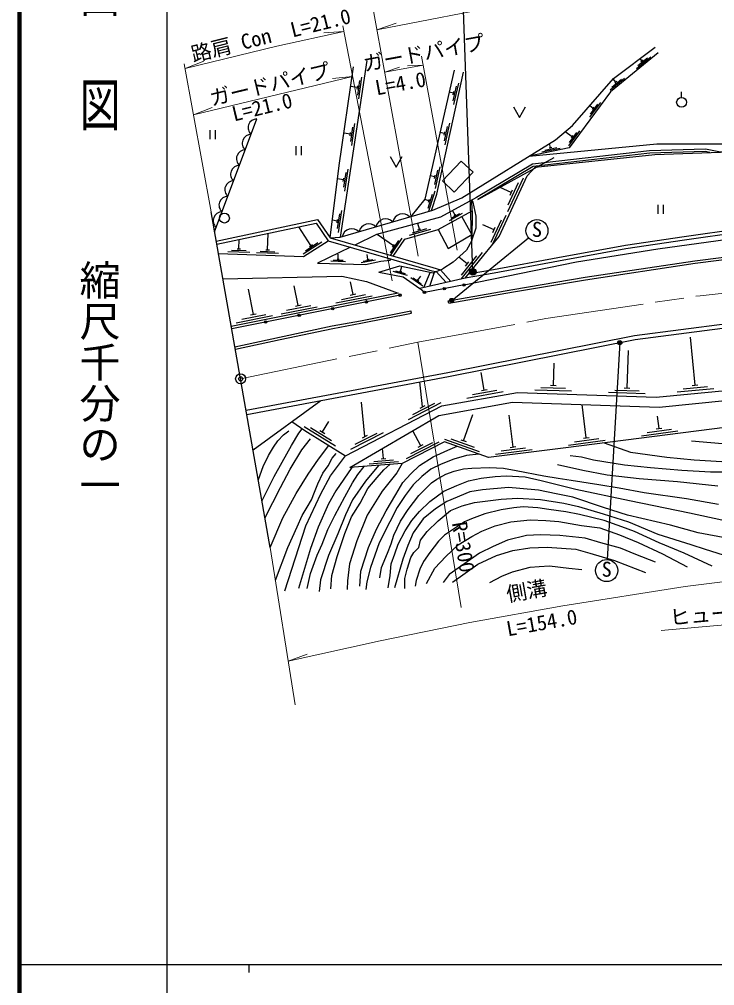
# Model space of a CAD drawing. Units: millimetres at full size, sheet at 1:1000; details may follow other scales. Extents: x 40000 to 680000, y 20000 to 380000.
# Drawn here: x 40000 to 124796, y 202409 to 320331 of the extents above; entities that cross this region are included whole.
import ezdxf
from ezdxf.enums import TextEntityAlignment as Align

# ---------------------------------------------------------------- set-up
doc = ezdxf.new("R2010")
doc.units = ezdxf.units.MM
doc.header["$LTSCALE"] = 1000
doc.header["$PDMODE"] = 32
doc.header["$PDSIZE"] = 500
doc.linetypes.add('CHAIN', pattern=[18.5, 12, -1.5, 3.5, -1.5])
for name, color, linetype, lineweight in [('M-BGD', 7, 'Continuous', 25), ('M-BGD-EXST', 7, 'Continuous', 25), ('M-BMK', 2, 'CHAIN', 13), ('M-BMK-OTRS', 5, 'Continuous', 25), ('M-BMK-SRVR', 3, 'Continuous', 25), ('M-STR-HTXT', 7, 'Continuous', 13), ('M-STR-STRC', 7, 'Continuous', 25), ('M-TTL', 2, 'Continuous', 140), ('M-TTL-BAND', 7, 'Continuous', 25)]:
    doc.layers.add(name, color=color, linetype=linetype, lineweight=lineweight)
doc.layers.add('M-OTRS', color=6, linetype='Continuous')
doc.styles.add('@ＭＳ ゴシック', font='')
doc.styles.add('ＭＳ ゴシック', font='')
doc.styles.get('@ＭＳ ゴシック').set_extended_font_data('@MS Gothic')
doc.styles.get('ＭＳ ゴシック').set_extended_font_data('MS Gothic')

msp = doc.modelspace()

# ---------------------------------------------------------------- hatches: boundary and pattern name
at = {"layer": 'M-BGD-EXST'}
for points in [[(92511, 285910, 1), (92950, 286150, 1)], [(113006, 280761, 1), (113445, 281000, 1)]]:
    msp.add_hatch(color=256, dxfattribs=at).paths.add_polyline_path(points)
at = {"layer": 'M-STR-STRC'}
msp.add_hatch(color=256, dxfattribs=at).paths.add_polyline_path([(95651, 289734, 1), (94976, 289305, 1)])

# ---------------------------------------------------------------- linework, layer by layer
at = {"layer": 'M-BGD'}
for p, q in [((82396, 315309), (79145, 293739)), ((115253, 314331), (116992, 315759)), ((115447, 314685), (116607, 315637)), ((115932, 315277), (115701, 315559)), ((115797, 315166), (116067, 315388)), ((81273, 311083), (81542, 312863)), ((81384, 310611), (81787, 313281)), ((93000, 309923), (93582, 312560)), ((112067, 311717), (113806, 313144)), ((112261, 312071), (113421, 313022)), ((112746, 312662), (112421, 313059)), ((112611, 312551), (112881, 312773)), ((81230, 312000), (80394, 312126)), ((81198, 311792), (81261, 312207)), ((92939, 311319), (92406, 311437)), ((92894, 311114), (92985, 311524)), ((92921, 310401), (93309, 312159)), ((120757, 310808), (120757, 311486)), ((109564, 308385), (110897, 310197)), ((109989, 309469), (109564, 309782)), ((109666, 308776), (110554, 309984)), ((109885, 309328), (110093, 309610)), ((63815, 294415), (68982, 308169)), ((63227, 306821), (63227, 305703)), ((63894, 306821), (63894, 305703)), ((80418, 305408), (80686, 307188)), ((80529, 304936), (80931, 307606)), ((91811, 306204), (91902, 306614)), ((91838, 305491), (92226, 307249)), ((91917, 305013), (92499, 307650)), ((107435, 305997), (106584, 306622)), ((107010, 304913), (108343, 306725)), ((80374, 306325), (79567, 306447)), ((80343, 306117), (80406, 306533)), ((91857, 306409), (91298, 306532)), ((107112, 305303), (108000, 306512)), ((107332, 305856), (107539, 306137)), ((73717, 304868), (73717, 303750)), ((74383, 304868), (74383, 303750)), ((103733, 304156), (105936, 304614)), ((104069, 304380), (105538, 304685)), ((104602, 304643), (104945, 304715)), ((104773, 304679), (104672, 305166)), ((79690, 299371), (80093, 302040)), ((90663, 300183), (91053, 301940)), ((90742, 299705), (91326, 302341)), ((79535, 300759), (78793, 300871)), ((79504, 300551), (79567, 300967)), ((79579, 299842), (79848, 301622)), ((90682, 301101), (90099, 301230)), ((90637, 300896), (90728, 301306)), ((99588, 296896), (101472, 300982)), ((99985, 299190), (98623, 299818)), ((99630, 297702), (100886, 300427)), ((89952, 298199), (89431, 298361)), ((89856, 297287), (90391, 299005)), ((89889, 297999), (90014, 298400)), ((89927, 296908), (90696, 299382)), ((99839, 298872), (100132, 299508)), ((117861, 297712), (117861, 296594)), ((118528, 297712), (118528, 296594)), ((78819, 294800), (79087, 296580)), ((78930, 294328), (79333, 296998)), ((92476, 295799), (94053, 296668)), ((92681, 296049), (93732, 296628)), ((93148, 296444), (92840, 297004)), ((93026, 296376), (93271, 296511)), ((97757, 292923), (99376, 296436)), ((75561, 292738), (74090, 294998)), ((78775, 295717), (78171, 295808)), ((78744, 295509), (78807, 295924)), ((88781, 294715), (88577, 295435)), ((97889, 294643), (96527, 295271)), ((97534, 293156), (98790, 295880)), ((97743, 294326), (98036, 294961)), ((70282, 292191), (70355, 294206)), ((85634, 292697), (83620, 294082)), ((87581, 293999), (90178, 294737)), ((87965, 294295), (89696, 294788)), ((88579, 294657), (88983, 294772)), ((66770, 292319), (66811, 293454)), ((74626, 291700), (76889, 293173)), ((74905, 292097), (76413, 293078)), ((75385, 292624), (75737, 292853)), ((85265, 291526), (86695, 293606)), ((85272, 291854), (86292, 293337)), ((85515, 292524), (85753, 292871)), ((65407, 292009), (68106, 291910)), ((65864, 292173), (67662, 292107)), ((66560, 292327), (66979, 292312)), ((68919, 291880), (71617, 291781)), ((69376, 292044), (71174, 291978)), ((70072, 292198), (70491, 292183)), ((78882, 291061), (78898, 291660)), ((82516, 291045), (82402, 291634)), ((94612, 290485), (93597, 291300)), ((93894, 288632), (96489, 291864)), ((93907, 289128), (95785, 291467)), ((77976, 290844), (79776, 290797)), ((78279, 290956), (79479, 290925)), ((78742, 291064), (79022, 291057)), ((81678, 290638), (83445, 290980)), ((81950, 290813), (83128, 291041)), ((82379, 291018), (82654, 291071)), ((86484, 289587), (86635, 290168)), ((94393, 290212), (94832, 290758)), ((85553, 289581), (87295, 289129)), ((85874, 289621), (87035, 289320)), ((86349, 289622), (86620, 289552)), ((88604, 288515), (88952, 289004)), ((90088, 289466), (89282, 287573)), ((90582, 289442), (90002, 287738)), ((74012, 285413), (73535, 287798)), ((80692, 286749), (80387, 288278)), ((87732, 288842), (89197, 287797)), ((88046, 288766), (89023, 288069)), ((88490, 288597), (88718, 288434)), ((94366, 288740), (88856, 287475)), ((94234, 287917), (89408, 287015)), ((86430, 286673), (65911, 282569)), ((68546, 284320), (67928, 287405)), ((78604, 285720), (83016, 286602)), ((79280, 286161), (82222, 286749)), ((80349, 286681), (81036, 286818)), ((89408, 287015), (88856, 287475)), ((72600, 284825), (75542, 285413)), ((73669, 285344), (74355, 285482)), ((92363, 285701), (92312, 285997)), ((67134, 283731), (70075, 284320)), ((68202, 284251), (68889, 284388)), ((71923, 284383), (76336, 285266)), ((87810, 284457), (87752, 284751)), ((66457, 283290), (70870, 284173)), ((122402, 275678), (121836, 281533)), ((114114, 275341), (114275, 279936)), ((105122, 275658), (105218, 278377)), ((96689, 275095), (96302, 277244)), ((89184, 273060), (88849, 276077)), ((94582, 274105), (99010, 274903)), ((95266, 274533), (98219, 275065)), ((96345, 275033), (97034, 275157)), ((102852, 275138), (107350, 274979)), ((103613, 275411), (106611, 275305)), ((104772, 275670), (105472, 275646)), ((111844, 274821), (116341, 274662)), ((112604, 275094), (115602, 274989)), ((113764, 275354), (114463, 275329)), ((120220, 274864), (124699, 275297)), ((120938, 275235), (123924, 275523)), ((122054, 275644), (122750, 275711)), ((68509, 267803), (76759, 273812)), ((82152, 269429), (81723, 273616)), ((87460, 271495), (91459, 273559)), ((87989, 272105), (90655, 273481)), ((88873, 272899), (89495, 273220)), ((109140, 269266), (108620, 273319)), ((76959, 269987), (77747, 271263)), ((94154, 268914), (95299, 272108)), ((100219, 268141), (99732, 272036)), ((118011, 270406), (117820, 271893)), ((74729, 270659), (78558, 268294)), ((75525, 270520), (78077, 268944)), ((76661, 270171), (77257, 269803)), ((88944, 268290), (87997, 270125)), ((115855, 269524), (120319, 270097)), ((116561, 269917), (119537, 270299)), ((117663, 270361), (118358, 270450)), ((80428, 267864), (84426, 269928)), ((80956, 268475), (83622, 269851)), ((81841, 269269), (82463, 269590)), ((91834, 269108), (96070, 267590)), ((92641, 269137), (95465, 268125)), ((93825, 269032), (94484, 268796)), ((106985, 268385), (111448, 268958)), ((107691, 268778), (110666, 269160)), ((108793, 269222), (109487, 269311)), ((84400, 266719), (84304, 267961)), ((87219, 266725), (91218, 268789)), ((87748, 267336), (90414, 268711)), ((88633, 268130), (89255, 268451)), ((98061, 267266), (102527, 267825)), ((98768, 267657), (101745, 268030)), ((99872, 268097), (100567, 268184)), ((83222, 266387), (85615, 266571)), ((84121, 266697), (84679, 266740)), ((82642, 266102), (86231, 266378))]:
    msp.add_line(p, q, dxfattribs=at)
for points in [[(77907, 293660), (79145, 293739), (90446, 297061), (93956, 298548), (105406, 305619), (107459, 307367), (112451, 313093), (117531, 316948)], [(117899, 316244), (112083, 311472), (107061, 304644), (102185, 303630)], [(77907, 293660), (78994, 302507), (80744, 314529)], [(93011, 314117), (89459, 298395), (87759, 296271)], [(90273, 297010), (90895, 299009), (91930, 303676), (94185, 313901)], [(100280, 309637), (100996, 308342), (101711, 309637)], [(159467, 302662), (159789, 301743), (155817, 300776), (138622, 303441), (133161, 303886), (128665, 304131), (125518, 304116), (123679, 304483), (116852, 304299), (102575, 302643), (95763, 298608), (91375, 296199), (83568, 294068), (80917, 292787)], [(102185, 303630), (117754, 305134), (129976, 305133), (137846, 304398), (151324, 302347), (155641, 301538), (158857, 302426)], [(85236, 303596), (85952, 302301), (86667, 303596)], [(94366, 288740), (96634, 291566), (98503, 293825), (101913, 301223), (102925, 302296), (117520, 303856), (125518, 304116)], [(124208, 304072), (123653, 304183), (116874, 303999), (102673, 302352), (95912, 298347), (105222, 303457)], [(85569, 291438), (87002, 293522), (91059, 294676), (95225, 296972), (95190, 298293)], [(94234, 287917), (107954, 290746), (117853, 292307), (133464, 294492), (147518, 295706), (162161, 296645), (166508, 296926), (166632, 298041), (159200, 297734)], [(158100, 297621), (148110, 296734), (141092, 296027), (134202, 295333), (127997, 294362), (121122, 293373), (113979, 292338), (105752, 290830), (97917, 289370), (94366, 288740)], [(158100, 298054), (148071, 297132), (141052, 296425), (134151, 295730), (127938, 294757), (121064, 293769), (113914, 292732), (105680, 291223), (97845, 289763), (94746, 289214)], [(95175, 293342), (95703, 294878), (95707, 296295), (95334, 298030), (95190, 298293)], [(91059, 294676), (92311, 292345), (95186, 294084), (93974, 296282)], [(95225, 296972), (95175, 293342), (94546, 292159), (92915, 290683), (91638, 289868)], [(64003, 293267), (76376, 295892), (77907, 293660), (90427, 290030)], [(64086, 292876), (76197, 295445), (77658, 293316), (90315, 289645)], [(92312, 285997), (100198, 287364), (108991, 288854), (122395, 290879), (133619, 292297), (144725, 293281), (155456, 294120), (166439, 294584)], [(92363, 285701), (100249, 287069), (109038, 288558), (122437, 290582), (133651, 291999), (144750, 292982), (155474, 293821), (166452, 294285)], [(64285, 291750), (74667, 291369), (77658, 293316)], [(80378, 292527), (76359, 290587), (82200, 290433), (84100, 290801), (85214, 290922), (85330, 291091)], [(83836, 289497), (86403, 290259), (90450, 289388), (91638, 289868)], [(64828, 288668), (79313, 288982), (82330, 288356), (86201, 286933), (65852, 282863)], [(83836, 289497), (86824, 288921), (88856, 287475)], [(90315, 289645), (90853, 289551), (92051, 288209)], [(90427, 290030), (91365, 289757), (92624, 288340)], [(67660, 272617), (92252, 277223), (115007, 281754), (131963, 283945), (150702, 285658), (170594, 286585), (170706, 286586)], [(67747, 272124), (92346, 276732), (115088, 281260), (132018, 283448), (150736, 285159), (170608, 286085), (170706, 286086)], [(66290, 280383), (71746, 281557), (78167, 282910), (81593, 283543), (87752, 284751)], [(66342, 280088), (71808, 281264), (78225, 282616), (81649, 283248), (87810, 284457)], [(73242, 271250), (74801, 270144), (79771, 267075), (91541, 273151), (100755, 274811), (117668, 274215), (158709, 278183), (172485, 280723), (190750, 283931)], [(111329, 268640), (114548, 267493), (118944, 266897), (122287, 266565), (125675, 266355), (128351, 266411), (131816, 266577), (134533, 266785), (137215, 267271), (141332, 268462), (145566, 270128), (147243, 270904), (150421, 272070), (152441, 272947)], [(121976, 268884), (126695, 268483), (130395, 268291), (132570, 268368), (135361, 268852), (139385, 270216), (142634, 271477), (144045, 272072)], [(69151, 264162), (69719, 265760), (70399, 267092), (70982, 268119), (71537, 268896), (72204, 269646), (72870, 270131)], [(69599, 261624), (71080, 264525), (72038, 266273), (73176, 268341), (74080, 269815), (74476, 270374)], [(69970, 259521), (71862, 263196), (73044, 265421), (74449, 267798), (75505, 269147)], [(70609, 255895), (72114, 259500), (73768, 262488), (75228, 264837), (76492, 266643), (77756, 268319)], [(81532, 251153), (81658, 252978), (82565, 255893), (83569, 258122), (84726, 260338), (85914, 262353), (86778, 263816), (87754, 264861), (88813, 265878), (90486, 266937), (92261, 267763), (93395, 268230)], [(71240, 251878), (72763, 255877), (73878, 258401), (74505, 259792), (75117, 260808), (75618, 261684), (75994, 262630), (76397, 263660), (77012, 264959), (77680, 265849), (78167, 266768), (78641, 267352)], [(72392, 250592), (74925, 258521), (76765, 262425), (77962, 264623), (79771, 267075)], [(96023, 267288), (94519, 267108), (92985, 266662), (91423, 266048), (90196, 265421), (89080, 264527), (88019, 263537), (87056, 262239), (86093, 260775), (85173, 259031), (83889, 256437), (82829, 253422), (82368, 251708), (82271, 250761)], [(127946, 265075), (124295, 265075), (120802, 265272), (116965, 265596), (113796, 265920), (110002, 266526), (108551, 266892), (107185, 267075)], [(80552, 265640), (78604, 262811), (77697, 261220), (76455, 258347), (75520, 255766), (74041, 250885)], [(75089, 250858), (75493, 252697), (76330, 254945), (76916, 256282), (77641, 258068), (78478, 259796), (79678, 262072), (80612, 263758), (81281, 264789), (82058, 265756)], [(83817, 265891), (82215, 263981), (80640, 261695), (79761, 259882), (78854, 257552), (77696, 254902), (76747, 251931), (76552, 250510)], [(77989, 250831), (78115, 252447), (78742, 254788), (79678, 257595), (80500, 259615), (81561, 261306), (82495, 263061), (83638, 264413), (84447, 265374), (85186, 265997)], [(86685, 266112), (86036, 264998), (84237, 262755), (82425, 259826), (81155, 256701), (80263, 253883), (80012, 251821), (79970, 250734)], [(83946, 252184), (84155, 253438), (84880, 255193), (85340, 256322), (85660, 257381), (86497, 259108), (87433, 260523), (88703, 262238), (90251, 263757), (90920, 264203), (92021, 264816), (93039, 265206), (94182, 265471), (95186, 265554), (97353, 265625), (99039, 265541), (100601, 265290), (103952, 264608), (105708, 264329), (107297, 264106), (110662, 263562), (113157, 263144), (116185, 262572), (121346, 261875), (125268, 261149)], [(105620, 266004), (108718, 265314), (111706, 264751), (115609, 264300), (120247, 263947), (125181, 263384)], [(84982, 250937), (85234, 252446), (85359, 253872), (85779, 255091), (86185, 256293), (87067, 257919), (87850, 259177), (88787, 260281), (90060, 261483), (91782, 262759), (93362, 263458), (94775, 264003), (96327, 264338), (98019, 264562), (99362, 264618), (101675, 264492), (103633, 264059), (107876, 262995), (114395, 261625), (121742, 260100), (125679, 259260)], [(126467, 256993), (122795, 257652), (119411, 258589), (114186, 259835), (111221, 260772), (107480, 262019), (105452, 262424), (103326, 262872), (101019, 263081), (99648, 263193), (96482, 262926), (94944, 262689), (92115, 261512), (90745, 260604), (89260, 259357), (88043, 257651), (87372, 256114), (86783, 254446), (85734, 250965)], [(86992, 250881), (87020, 252097), (87300, 253244), (87762, 254655), (88097, 255256), (88713, 255899), (88910, 256771), (89749, 257847), (91091, 259119), (92577, 260394), (94017, 260953), (95499, 261359), (98764, 261793), (100750, 261890), (103575, 261751), (106391, 261275), (108209, 260884), (111202, 259989), (114284, 259009), (117881, 257512), (121897, 256238), (123645, 255679), (125845, 254976)], [(124492, 253591), (121083, 255189), (118024, 256451), (115033, 257829), (113462, 258404), (111316, 259175), (108307, 259920), (106651, 260243), (104561, 260509), (103214, 260719), (101457, 260831), (100292, 260719), (98763, 260481), (96769, 260003), (95154, 259358), (94270, 258993), (91841, 257379), (91112, 256664), (90057, 255259), (89271, 254150), (88850, 253225), (88386, 251863), (88288, 251162)], [(89653, 251469), (90663, 253362), (92010, 254792), (93512, 256198), (95196, 257236), (96388, 257881), (98044, 258512), (99952, 259031), (102299, 259243), (104221, 259187), (105792, 259047), (108574, 258570), (110777, 258275), (113207, 257433), (115480, 256480), (118416, 255118), (121461, 253505)], [(117569, 254081), (115198, 255035), (113318, 255792), (110905, 256451), (109011, 256998), (105922, 257363), (103551, 257419), (101867, 257363), (99520, 256758), (97767, 256001), (96108, 255186), (92403, 252591), (91673, 251609)], [(92839, 251665), (95923, 253851), (98194, 254888), (100178, 255496), (102268, 255833), (104387, 255903), (107871, 255679), (109583, 255202), (112562, 254303), (116364, 252845)], [(97381, 251609), (98839, 252394), (100129, 252926), (102287, 253487), (103381, 253571), (104643, 253655), (107026, 253374), (108596, 253206)]]:
    msp.add_lwpolyline(points, dxfattribs=at)
for points in [[(93043, 299237), (95336, 301673), (93884, 303039), (91591, 300603)], [(80312, 265621), (91140, 271967), (100159, 273618), (118038, 272986), (159099, 277168), (155636, 273158), (136854, 271919), (106658, 268040), (97221, 266858), (91858, 268781), (86685, 266112)]]:
    msp.add_lwpolyline(points, close=True, dxfattribs=at)
for centre, radius in [((120757, 310208), 600), ((65012, 296076), 600), ((94234, 287917), 150), ((86430, 286673), 150), ((89408, 287015), 150), ((91821, 287466), 150), ((82326, 285852), 150), ((74119, 284211), 150), ((78222, 285032), 150), ((70030, 283393), 150)]:
    msp.add_circle(centre, radius, dxfattribs=at)
for centre, radius, start, end in [((68967, 307097), 1072, 89.19149, 229.62446), ((68257, 305208), 1072, 89.19149, 229.62446), ((67548, 303319), 1072, 89.19149, 229.62446), ((66838, 301431), 1072, 89.19149, 229.62446), ((66128, 299542), 1072, 89.19149, 229.62446), ((65419, 297653), 1072, 89.19149, 229.62446), ((64709, 295764), 1072, 89.19149, 229.62446), ((86732, 295368), 1216, 44.67407, 168.08781), ((82622, 294160), 1216, 44.67407, 168.08781), ((84677, 294764), 1216, 44.67407, 168.08781), ((80567, 293556), 1216, 44.67407, 168.08781)]:
    msp.add_arc(centre, radius, start, end, dxfattribs=at)
at = {"layer": 'M-BGD-EXST'}
for p, q in [((92731, 286030), (102077, 293683)), ((113225, 280880), (111704, 254418))]:
    msp.add_line(p, q, dxfattribs=at)
for centre, radius in [((103121, 294539), 1350), ((92731, 286030), 250), ((113225, 280880), 250), ((111626, 253070), 1350)]:
    msp.add_circle(centre, radius, dxfattribs=at)
at = {"layer": 'M-BMK'}
msp.add_lwpolyline([(66981, 276464), (88610, 280916), (104205, 283807), (123014, 286609), (142906, 288760), (166206, 290198), (190362, 290813), (209880, 290322), (228026, 289157), (246816, 287239), (254816, 286269), (266712, 284521)], dxfattribs=at)
at = {"layer": 'M-BMK-OTRS'}
msp.add_line((70609, 255895), (63386, 296848), dxfattribs=at)
at = {"layer": 'M-BMK-SRVR'}
msp.add_circle((66981, 276464), 600, dxfattribs=at)
at = {"layer": 'M-OTRS'}
msp.add_point((66981, 276464), dxfattribs=at)
at = {"layer": 'M-STR-HTXT'}
for p, q in [((82557, 324864), (88637, 291443)), ((83612, 319063), (85935, 319859)), ((79567, 318862), (77119, 318674)), ((85483, 288439), (79432, 319555)), ((63386, 296848), (60106, 314920)), ((60216, 314311), (62495, 315225)), ((93414, 292154), (89055, 315826)), ((84556, 313873), (89255, 314739)), ((84556, 313873), (86366, 314477)), ((89255, 314739), (87350, 314658)), ((61241, 308662), (80641, 313337)), ((80641, 313337), (78198, 313099)), ((61241, 308662), (63525, 309563)), ((88610, 280916), (93869, 248560)), ((70609, 255895), (73628, 236673)), ((72792, 241997), (75091, 242858))]:
    msp.add_line(p, q, dxfattribs=at)
for points in [[(83612, 319063), (100382, 322301), (109595, 323693), (116955, 324785), (125049, 325810), (133123, 326573)], [(60216, 314311), (71395, 317068), (79567, 318862)], [(118277, 245751), (145203, 248168), (169972, 286304)], [(72792, 241997), (83995, 244486), (94958, 246721), (106289, 248757), (121211, 251108), (133942, 252687), (142805, 253614), (152161, 254405), (166072, 255134), (185731, 255648), (199043, 255634), (217360, 254979)]]:
    msp.add_lwpolyline(points, dxfattribs=at)
at = {"layer": 'M-STR-STRC'}
msp.add_line((95314, 289520), (94156, 321458), dxfattribs=at)
msp.add_circle((95314, 289520), 400, dxfattribs=at)
at = {"layer": 'M-TTL'}
msp.add_line((40000, 380000), (40000, 20000), dxfattribs=at)
at = {"layer": 'M-TTL-BAND'}
for p, q in [((58000, 370000), (58000, 20000)), ((40000, 205000), (579000, 205000)), ((68000, 205000), (68000, 204000))]:
    msp.add_line(p, q, dxfattribs=at)

# ---------------------------------------------------------------- texts
at = {"layer": 'M-BGD-EXST', "style": 'ＭＳ ゴシック'}
for p in [(102466, 293246), (110971, 251778)]:
    msp.add_text('S', height=1833, rotation=358.508, dxfattribs=at).set_placement(p, align=Align.BOTTOM_LEFT)
at = {"layer": 'M-STR-HTXT', "style": 'ＭＳ ゴシック'}
for s, rotation, p in [('路肩 Con  L=21.0', 13.853, (61329, 314586)), ('ガードパイプ', 10.434, (82214, 313442)), ('ガードパイプ', 13.549, (63593, 309228)), ('L=4.0', 10.434, (83681, 310509)), ('L=21.0', 13.549, (66309, 307327)), ('R=300', 279.233, (92208, 258781)), ('側溝', 10.183, (99671, 248699)), ('ヒューム管 φ400', 5.128, (119448, 245856)), ('L=154.0', 10.183, (99671, 244493))]:
    msp.add_text(s, height=1833, rotation=rotation, dxfattribs=at).set_placement(p, align=Align.BOTTOM_LEFT)
at = {"layer": 'M-TTL-BAND', "style": '@ＭＳ ゴシック', "width": 1.4}
msp.add_text('平  面  図', height=3666, rotation=270, dxfattribs=at).set_placement((49777, 306475), align=Align.MIDDLE_RIGHT)
at = {"layer": 'M-TTL-BAND', "style": '@ＭＳ ゴシック'}
msp.add_text('縮尺千分の一', height=3666, rotation=270, dxfattribs=at).set_placement((49777, 261030), align=Align.MIDDLE_RIGHT)

doc.saveas('drawing.dxf')
